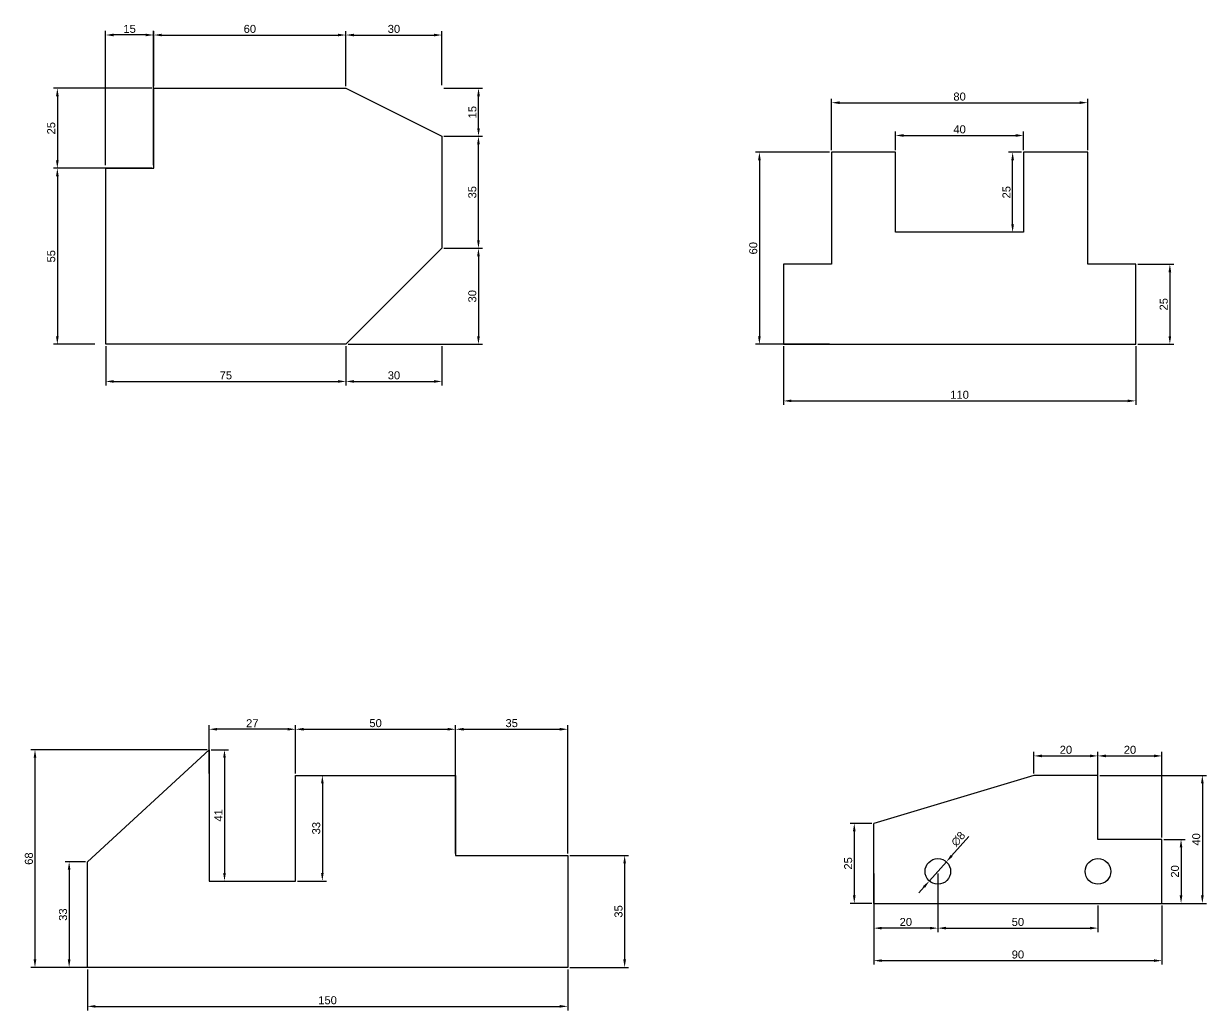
# Model space of a CAD drawing. Header units: millimetres. Extents: x 721 to 8170, y 1595 to 4606.
# Drawn here: x 720.5 to 1089.9, y 1990.5 to 2298.8 of the extents above; entities that cross this region are included whole.
import ezdxf

# ---------------------------------------------------------------- set-up
doc = ezdxf.new("R2010")
doc.units = ezdxf.units.MM
doc.layers.get('0').update_dxf_attribs({"color": 255})
doc.styles.get("Standard").update_dxf_attribs({"font": 'arial.ttf'})
doc.dimstyles.new('ISO-25', dxfattribs={"dimtxt": 2.5, "dimasz": 2.5, "dimexe": 1.25, "dimexo": 0.625, "dimtad": 1, "dimtxsty": 'Standard', "dimcen": 2.5, "dimadec": 0, "dimazin": 0, "dimtfac": 1, "dimtmove": 0, "dimatfit": 3, "dimfxl": 1, "dimarcsym": 0})

# ---------------------------------------------------------------- blocks, each defined once
blk = doc.blocks.new('*D1')
at = {"color": 0, "lineweight": -2, "transparency": 16777216}
for p, q in [((761.17, 2279.22), (761.17, 2296.46)), ((763.67, 2295.21), (818.67, 2295.21)), ((821.17, 2279.22), (821.17, 2296.46))]:
    blk.add_line(p, q, dxfattribs=at)
at = {"color": 0, "transparency": 16777216}
for points in [[(763.67, 2295.62), (763.67, 2294.79), (761.17, 2295.21)], [(818.67, 2295.62), (818.67, 2294.79), (821.17, 2295.21)]]:
    blk.add_solid(points, dxfattribs=at)
at = {"layer": 'Defpoints', "color": 0, "transparency": 16777216}
for p in [(821.17, 2295.21), (761.17, 2278.6), (821.17, 2278.6)]:
    blk.add_point(p, dxfattribs=at)
at = {"color": 0, "transparency": 16777216, "insert": (791.17, 2297.11), "char_height": 2.5, "attachment_point": 5}
blk.add_mtext('60', dxfattribs=at)
blk = doc.blocks.new('*D2')
at = {"color": 0, "lineweight": -2, "transparency": 16777216}
for p, q in [((760.55, 2278.6), (729.8, 2278.6)), ((731.05, 2276.1), (731.05, 2256.1)), ((760.55, 2253.6), (729.8, 2253.6))]:
    blk.add_line(p, q, dxfattribs=at)
at = {"color": 0, "transparency": 16777216}
for points in [[(730.63, 2276.1), (731.47, 2276.1), (731.05, 2278.6)], [(730.63, 2256.1), (731.47, 2256.1), (731.05, 2253.6)]]:
    blk.add_solid(points, dxfattribs=at)
at = {"layer": 'Defpoints', "color": 0, "transparency": 16777216}
for p in [(761.17, 2278.6), (731.05, 2253.6), (761.17, 2253.6)]:
    blk.add_point(p, dxfattribs=at)
at = {"color": 0, "transparency": 16777216, "insert": (729.15, 2266.1), "char_height": 2.5, "attachment_point": 5, "rotation": 90}
blk.add_mtext('25', dxfattribs=at)
blk = doc.blocks.new('*D3')
at = {"color": 0, "lineweight": -2, "transparency": 16777216}
for p, q in [((746.11, 2254.57), (746.11, 2296.47)), ((758.61, 2295.22), (748.61, 2295.22)), ((761.11, 2254.57), (761.11, 2296.47))]:
    blk.add_line(p, q, dxfattribs=at)
at = {"color": 0, "transparency": 16777216}
for points in [[(748.61, 2295.64), (748.61, 2294.81), (746.11, 2295.22)], [(758.61, 2295.64), (758.61, 2294.81), (761.11, 2295.22)]]:
    blk.add_solid(points, dxfattribs=at)
at = {"layer": 'Defpoints', "color": 0, "transparency": 16777216}
for p in [(746.11, 2295.22), (746.11, 2253.94), (761.11, 2253.94)]:
    blk.add_point(p, dxfattribs=at)
at = {"color": 0, "transparency": 16777216, "insert": (753.61, 2297.12), "char_height": 2.5, "attachment_point": 5}
blk.add_mtext('15', dxfattribs=at)
blk = doc.blocks.new('*D4')
at = {"color": 0, "lineweight": -2, "transparency": 16777216}
for p, q in [((821.17, 2279.59), (821.17, 2296.46)), ((823.67, 2295.21), (848.67, 2295.21)), ((851.17, 2279.59), (851.17, 2296.46))]:
    blk.add_line(p, q, dxfattribs=at)
at = {"color": 0, "transparency": 16777216}
for points in [[(823.67, 2295.62), (823.67, 2294.79), (821.17, 2295.21)], [(848.67, 2295.62), (848.67, 2294.79), (851.17, 2295.21)]]:
    blk.add_solid(points, dxfattribs=at)
at = {"layer": 'Defpoints', "color": 0, "transparency": 16777216}
for p in [(851.17, 2295.21), (821.17, 2278.96), (851.17, 2278.96)]:
    blk.add_point(p, dxfattribs=at)
at = {"color": 0, "transparency": 16777216, "insert": (836.17, 2297.11), "char_height": 2.5, "attachment_point": 5}
blk.add_mtext('30', dxfattribs=at)
blk = doc.blocks.new('*D5')
at = {"color": 0, "lineweight": -2, "transparency": 16777216}
for p, q in [((851.8, 2278.6), (863.83, 2278.6)), ((862.58, 2266.1), (862.58, 2276.1)), ((851.8, 2263.6), (863.83, 2263.6))]:
    blk.add_line(p, q, dxfattribs=at)
at = {"color": 0, "transparency": 16777216}
for points in [[(862.17, 2276.1), (863, 2276.1), (862.58, 2278.6)], [(862.17, 2266.1), (863, 2266.1), (862.58, 2263.6)]]:
    blk.add_solid(points, dxfattribs=at)
at = {"layer": 'Defpoints', "color": 0, "transparency": 16777216}
for p in [(851.17, 2278.6), (862.58, 2278.6), (851.17, 2263.6)]:
    blk.add_point(p, dxfattribs=at)
at = {"color": 0, "transparency": 16777216, "insert": (860.68, 2271.1), "char_height": 2.5, "attachment_point": 5, "rotation": 90}
blk.add_mtext('15', dxfattribs=at)
blk = doc.blocks.new('*D6')
at = {"color": 0, "lineweight": -2, "transparency": 16777216}
for p, q in [((851.8, 2263.6), (863.81, 2263.6)), ((862.56, 2231.1), (862.56, 2261.1)), ((851.8, 2228.6), (863.81, 2228.6))]:
    blk.add_line(p, q, dxfattribs=at)
at = {"color": 0, "transparency": 16777216}
for points in [[(862.14, 2261.1), (862.97, 2261.1), (862.56, 2263.6)], [(862.14, 2231.1), (862.97, 2231.1), (862.56, 2228.6)]]:
    blk.add_solid(points, dxfattribs=at)
at = {"layer": 'Defpoints', "color": 0, "transparency": 16777216}
for p in [(851.17, 2263.6), (862.56, 2263.6), (851.17, 2228.6)]:
    blk.add_point(p, dxfattribs=at)
at = {"color": 0, "transparency": 16777216, "insert": (860.65, 2246.1), "char_height": 2.5, "attachment_point": 5, "rotation": 90}
blk.add_mtext('35', dxfattribs=at)
blk = doc.blocks.new('*D7')
at = {"color": 0, "lineweight": -2, "transparency": 16777216}
for p, q in [((821.17, 2197.97), (821.17, 2185.74)), ((851.17, 2197.97), (851.17, 2185.74)), ((823.67, 2186.99), (848.67, 2186.99))]:
    blk.add_line(p, q, dxfattribs=at)
at = {"color": 0, "transparency": 16777216}
for points in [[(823.67, 2187.4), (823.67, 2186.57), (821.17, 2186.99)], [(848.67, 2187.4), (848.67, 2186.57), (851.17, 2186.99)]]:
    blk.add_solid(points, dxfattribs=at)
at = {"layer": 'Defpoints', "color": 0, "transparency": 16777216}
for p in [(821.17, 2198.6), (851.17, 2198.6), (851.17, 2186.99)]:
    blk.add_point(p, dxfattribs=at)
at = {"color": 0, "transparency": 16777216, "insert": (836.17, 2188.89), "char_height": 2.5, "attachment_point": 5}
blk.add_mtext('30', dxfattribs=at)
blk = doc.blocks.new('*D8')
at = {"color": 0, "lineweight": -2, "transparency": 16777216}
for p, q in [((851.9, 2228.6), (863.81, 2228.6)), ((862.56, 2226.1), (862.56, 2201.1)), ((821.9, 2198.6), (863.81, 2198.6))]:
    blk.add_line(p, q, dxfattribs=at)
at = {"color": 0, "transparency": 16777216}
for points in [[(862.14, 2226.1), (862.97, 2226.1), (862.56, 2228.6)], [(862.14, 2201.1), (862.97, 2201.1), (862.56, 2198.6)]]:
    blk.add_solid(points, dxfattribs=at)
at = {"layer": 'Defpoints', "color": 0, "transparency": 16777216}
for p in [(851.27, 2228.6), (821.27, 2198.6), (862.56, 2198.6)]:
    blk.add_point(p, dxfattribs=at)
at = {"color": 0, "transparency": 16777216, "insert": (860.65, 2213.6), "char_height": 2.5, "attachment_point": 5, "rotation": 90}
blk.add_mtext('30', dxfattribs=at)
blk = doc.blocks.new('*D9')
at = {"color": 0, "lineweight": -2, "transparency": 16777216}
for p, q in [((746.17, 2197.97), (746.17, 2185.74)), ((821.17, 2197.97), (821.17, 2185.74)), ((748.67, 2186.99), (818.67, 2186.99))]:
    blk.add_line(p, q, dxfattribs=at)
at = {"color": 0, "transparency": 16777216}
for points in [[(748.67, 2187.4), (748.67, 2186.57), (746.17, 2186.99)], [(818.67, 2187.4), (818.67, 2186.57), (821.17, 2186.99)]]:
    blk.add_solid(points, dxfattribs=at)
at = {"layer": 'Defpoints', "color": 0, "transparency": 16777216}
for p in [(746.17, 2198.6), (821.17, 2198.6), (821.17, 2186.99)]:
    blk.add_point(p, dxfattribs=at)
at = {"color": 0, "transparency": 16777216, "insert": (783.67, 2188.88), "char_height": 2.5, "attachment_point": 5}
blk.add_mtext('75', dxfattribs=at)
blk = doc.blocks.new('*D10')
at = {"color": 0, "lineweight": -2, "transparency": 16777216}
for p, q in [((742.72, 2253.6), (729.8, 2253.6)), ((731.05, 2251.1), (731.05, 2201.1)), ((742.72, 2198.6), (729.8, 2198.6))]:
    blk.add_line(p, q, dxfattribs=at)
at = {"color": 0, "transparency": 16777216}
for points in [[(730.63, 2251.1), (731.47, 2251.1), (731.05, 2253.6)], [(730.63, 2201.1), (731.47, 2201.1), (731.05, 2198.6)]]:
    blk.add_solid(points, dxfattribs=at)
at = {"layer": 'Defpoints', "color": 0, "transparency": 16777216}
for p in [(743.35, 2253.6), (731.05, 2198.6), (743.35, 2198.6)]:
    blk.add_point(p, dxfattribs=at)
at = {"color": 0, "transparency": 16777216, "insert": (729.15, 2226.1), "char_height": 2.5, "attachment_point": 5, "rotation": 90}
blk.add_mtext('55', dxfattribs=at)
blk = doc.blocks.new('*D11')
at = {"color": 0, "lineweight": -2, "transparency": 16777216}
for p, q in [((1032.2, 2258.6), (1028.13, 2258.6)), ((1029.38, 2236.1), (1029.38, 2256.1)), ((1032.2, 2233.6), (1028.13, 2233.6))]:
    blk.add_line(p, q, dxfattribs=at)
at = {"color": 0, "transparency": 16777216}
for points in [[(1028.96, 2256.1), (1029.8, 2256.1), (1029.38, 2258.6)], [(1028.96, 2236.1), (1029.8, 2236.1), (1029.38, 2233.6)]]:
    blk.add_solid(points, dxfattribs=at)
at = {"layer": 'Defpoints', "color": 0, "transparency": 16777216}
for p in [(1029.38, 2258.6), (1032.82, 2258.6), (1032.82, 2233.6)]:
    blk.add_point(p, dxfattribs=at)
at = {"color": 0, "transparency": 16777216, "insert": (1027.48, 2246.1), "char_height": 2.5, "attachment_point": 5, "rotation": 90}
blk.add_mtext('25', dxfattribs=at)
blk = doc.blocks.new('*D12')
at = {"color": 0, "lineweight": -2, "transparency": 16777216}
for p, q in [((992.82, 2259.22), (992.82, 2265.08)), ((1032.82, 2259.22), (1032.82, 2265.08)), ((995.32, 2263.83), (1030.32, 2263.83))]:
    blk.add_line(p, q, dxfattribs=at)
at = {"color": 0, "transparency": 16777216}
for points in [[(995.32, 2264.25), (995.32, 2263.41), (992.82, 2263.83)], [(1030.32, 2264.25), (1030.32, 2263.41), (1032.82, 2263.83)]]:
    blk.add_solid(points, dxfattribs=at)
at = {"layer": 'Defpoints', "color": 0, "transparency": 16777216}
for p in [(1032.82, 2263.83), (992.82, 2258.6), (1032.82, 2258.6)]:
    blk.add_point(p, dxfattribs=at)
at = {"color": 0, "transparency": 16777216, "insert": (1012.82, 2265.73), "char_height": 2.5, "attachment_point": 5}
blk.add_mtext('40', dxfattribs=at)
blk = doc.blocks.new('*D13')
at = {"color": 0, "lineweight": -2, "transparency": 16777216}
for p, q in [((972.82, 2259.22), (972.82, 2275.32)), ((1052.82, 2259.22), (1052.82, 2275.32)), ((975.32, 2274.07), (1050.32, 2274.07))]:
    blk.add_line(p, q, dxfattribs=at)
at = {"color": 0, "transparency": 16777216}
for points in [[(975.32, 2274.49), (975.32, 2273.66), (972.82, 2274.07)], [(1050.32, 2274.49), (1050.32, 2273.66), (1052.82, 2274.07)]]:
    blk.add_solid(points, dxfattribs=at)
at = {"layer": 'Defpoints', "color": 0, "transparency": 16777216}
for p in [(1052.82, 2274.07), (972.82, 2258.6), (1052.82, 2258.6)]:
    blk.add_point(p, dxfattribs=at)
at = {"color": 0, "transparency": 16777216, "insert": (1012.82, 2275.97), "char_height": 2.5, "attachment_point": 5}
blk.add_mtext('80', dxfattribs=at)
blk = doc.blocks.new('*D14')
at = {"color": 0, "lineweight": -2, "transparency": 16777216}
for p, q in [((972.2, 2258.6), (949.05, 2258.6)), ((950.3, 2256.1), (950.3, 2201.1)), ((972.2, 2198.6), (949.05, 2198.6))]:
    blk.add_line(p, q, dxfattribs=at)
at = {"color": 0, "transparency": 16777216}
for points in [[(949.88, 2256.1), (950.72, 2256.1), (950.3, 2258.6)], [(949.88, 2201.1), (950.72, 2201.1), (950.3, 2198.6)]]:
    blk.add_solid(points, dxfattribs=at)
at = {"layer": 'Defpoints', "color": 0, "transparency": 16777216}
for p in [(972.82, 2258.6), (950.3, 2198.6), (972.82, 2198.6)]:
    blk.add_point(p, dxfattribs=at)
at = {"color": 0, "transparency": 16777216, "insert": (948.4, 2228.6), "char_height": 2.5, "attachment_point": 5, "rotation": 90}
blk.add_mtext('60', dxfattribs=at)
blk = doc.blocks.new('*D15')
at = {"color": 0, "lineweight": -2, "transparency": 16777216}
for p, q in [((1068.45, 2223.6), (1079.74, 2223.6)), ((1078.49, 2221.1), (1078.49, 2201.1)), ((1068.45, 2198.6), (1079.74, 2198.6))]:
    blk.add_line(p, q, dxfattribs=at)
at = {"color": 0, "transparency": 16777216}
for points in [[(1078.07, 2221.1), (1078.9, 2221.1), (1078.49, 2223.6)], [(1078.07, 2201.1), (1078.9, 2201.1), (1078.49, 2198.6)]]:
    blk.add_solid(points, dxfattribs=at)
at = {"layer": 'Defpoints', "color": 0, "transparency": 16777216}
for p in [(1067.82, 2223.6), (1067.82, 2198.6), (1078.49, 2198.6)]:
    blk.add_point(p, dxfattribs=at)
at = {"color": 0, "transparency": 16777216, "insert": (1076.58, 2211.1), "char_height": 2.5, "attachment_point": 5, "rotation": 90}
blk.add_mtext('25', dxfattribs=at)
blk = doc.blocks.new('*D16')
at = {"color": 0, "lineweight": -2, "transparency": 16777216}
for p, q in [((957.82, 2197.97), (957.82, 2179.66)), ((1067.82, 2197.97), (1067.82, 2179.66)), ((960.32, 2180.91), (1065.32, 2180.91))]:
    blk.add_line(p, q, dxfattribs=at)
at = {"color": 0, "transparency": 16777216}
for points in [[(960.32, 2181.33), (960.32, 2180.5), (957.82, 2180.91)], [(1065.32, 2181.33), (1065.32, 2180.5), (1067.82, 2180.91)]]:
    blk.add_solid(points, dxfattribs=at)
at = {"layer": 'Defpoints', "color": 0, "transparency": 16777216}
for p in [(957.82, 2198.6), (1067.82, 2198.6), (1067.82, 2180.91)]:
    blk.add_point(p, dxfattribs=at)
at = {"color": 0, "transparency": 16777216, "insert": (1012.82, 2182.81), "char_height": 2.5, "attachment_point": 5}
blk.add_mtext('110', dxfattribs=at)
blk = doc.blocks.new('*D17')
at = {"color": 0, "lineweight": -2, "transparency": 16777216}
for p, q in [((777.82, 2071.92), (722.82, 2071.92)), ((724.07, 2069.42), (724.07, 2006.42)), ((777.82, 2003.92), (722.82, 2003.92))]:
    blk.add_line(p, q, dxfattribs=at)
at = {"color": 0, "transparency": 16777216}
for points in [[(723.65, 2069.42), (724.49, 2069.42), (724.07, 2071.92)], [(723.65, 2006.42), (724.49, 2006.42), (724.07, 2003.92)]]:
    blk.add_solid(points, dxfattribs=at)
at = {"layer": 'Defpoints', "color": 0, "transparency": 16777216}
for p in [(778.44, 2071.92), (724.07, 2003.92), (778.44, 2003.92)]:
    blk.add_point(p, dxfattribs=at)
at = {"color": 0, "transparency": 16777216, "insert": (722.17, 2037.92), "char_height": 2.5, "attachment_point": 5, "rotation": 90}
blk.add_mtext('68', dxfattribs=at)
blk = doc.blocks.new('*D18')
at = {"color": 0, "lineweight": -2, "transparency": 16777216}
for p, q in [((739.82, 2036.92), (733.48, 2036.92)), ((734.73, 2034.42), (734.73, 2006.42)), ((739.82, 2003.92), (733.48, 2003.92))]:
    blk.add_line(p, q, dxfattribs=at)
at = {"color": 0, "transparency": 16777216}
for points in [[(734.31, 2034.42), (735.15, 2034.42), (734.73, 2036.92)], [(734.31, 2006.42), (735.15, 2006.42), (734.73, 2003.92)]]:
    blk.add_solid(points, dxfattribs=at)
at = {"layer": 'Defpoints', "color": 0, "transparency": 16777216}
for p in [(740.44, 2036.92), (734.73, 2003.92), (740.44, 2003.92)]:
    blk.add_point(p, dxfattribs=at)
at = {"color": 0, "transparency": 16777216, "insert": (732.83, 2020.42), "char_height": 2.5, "attachment_point": 5, "rotation": 90}
blk.add_mtext('33', dxfattribs=at)
blk = doc.blocks.new('*D19')
at = {"color": 0, "lineweight": -2, "transparency": 16777216}
for p, q in [((779.07, 2071.92), (784.5, 2071.92)), ((783.25, 2069.42), (783.25, 2033.42)), ((779.07, 2030.92), (784.5, 2030.92))]:
    blk.add_line(p, q, dxfattribs=at)
at = {"color": 0, "transparency": 16777216}
for points in [[(782.83, 2069.42), (783.66, 2069.42), (783.25, 2071.92)], [(782.83, 2033.42), (783.66, 2033.42), (783.25, 2030.92)]]:
    blk.add_solid(points, dxfattribs=at)
at = {"layer": 'Defpoints', "color": 0, "transparency": 16777216}
for p in [(778.44, 2071.92), (778.44, 2030.92), (783.25, 2030.92)]:
    blk.add_point(p, dxfattribs=at)
at = {"color": 0, "transparency": 16777216, "insert": (781.37, 2051.42), "char_height": 2.5, "attachment_point": 5, "rotation": 90}
blk.add_mtext('41', dxfattribs=at)
blk = doc.blocks.new('*D20')
at = {"color": 0, "lineweight": -2, "transparency": 16777216}
for p, q in [((778.44, 2064.54), (778.44, 2079.58)), ((805.44, 2064.54), (805.44, 2079.58)), ((802.94, 2078.33), (780.94, 2078.33))]:
    blk.add_line(p, q, dxfattribs=at)
at = {"color": 0, "transparency": 16777216}
for points in [[(780.94, 2078.75), (780.94, 2077.92), (778.44, 2078.33)], [(802.94, 2078.75), (802.94, 2077.92), (805.44, 2078.33)]]:
    blk.add_solid(points, dxfattribs=at)
at = {"layer": 'Defpoints', "color": 0, "transparency": 16777216}
for p in [(778.44, 2078.33), (778.44, 2063.92), (805.44, 2063.92)]:
    blk.add_point(p, dxfattribs=at)
at = {"color": 0, "transparency": 16777216, "insert": (791.94, 2080.21), "char_height": 2.5, "attachment_point": 5}
blk.add_mtext('27', dxfattribs=at)
blk = doc.blocks.new('*D21')
at = {"color": 0, "lineweight": -2, "transparency": 16777216}
for p, q in [((806.07, 2063.92), (815.06, 2063.92)), ((813.81, 2061.42), (813.81, 2033.42)), ((806.07, 2030.92), (815.06, 2030.92))]:
    blk.add_line(p, q, dxfattribs=at)
at = {"color": 0, "transparency": 16777216}
for points in [[(813.4, 2061.42), (814.23, 2061.42), (813.81, 2063.92)], [(813.4, 2033.42), (814.23, 2033.42), (813.81, 2030.92)]]:
    blk.add_solid(points, dxfattribs=at)
at = {"layer": 'Defpoints', "color": 0, "transparency": 16777216}
for p in [(805.44, 2063.92), (805.44, 2030.92), (813.81, 2030.92)]:
    blk.add_point(p, dxfattribs=at)
at = {"color": 0, "transparency": 16777216, "insert": (811.91, 2047.42), "char_height": 2.5, "attachment_point": 5, "rotation": 90}
blk.add_mtext('33', dxfattribs=at)
blk = doc.blocks.new('*D22')
at = {"color": 0, "lineweight": -2, "transparency": 16777216}
for p, q in [((805.44, 2064.55), (805.44, 2079.58)), ((855.44, 2064.55), (855.44, 2079.58)), ((807.94, 2078.33), (852.94, 2078.33))]:
    blk.add_line(p, q, dxfattribs=at)
at = {"color": 0, "transparency": 16777216}
for points in [[(807.94, 2078.75), (807.94, 2077.92), (805.44, 2078.33)], [(852.94, 2078.75), (852.94, 2077.92), (855.44, 2078.33)]]:
    blk.add_solid(points, dxfattribs=at)
at = {"layer": 'Defpoints', "color": 0, "transparency": 16777216}
for p in [(855.44, 2078.33), (805.44, 2063.93), (855.44, 2063.93)]:
    blk.add_point(p, dxfattribs=at)
at = {"color": 0, "transparency": 16777216, "insert": (830.44, 2080.23), "char_height": 2.5, "attachment_point": 5}
blk.add_mtext('50', dxfattribs=at)
blk = doc.blocks.new('*D23')
at = {"color": 0, "lineweight": -2, "transparency": 16777216}
for p, q in [((855.44, 2039.55), (855.44, 2079.58)), ((890.44, 2039.55), (890.44, 2079.58)), ((857.94, 2078.33), (887.94, 2078.33))]:
    blk.add_line(p, q, dxfattribs=at)
at = {"color": 0, "transparency": 16777216}
for points in [[(857.94, 2078.75), (857.94, 2077.91), (855.44, 2078.33)], [(887.94, 2078.75), (887.94, 2077.91), (890.44, 2078.33)]]:
    blk.add_solid(points, dxfattribs=at)
at = {"layer": 'Defpoints', "color": 0, "transparency": 16777216}
for p in [(890.44, 2078.33), (855.44, 2038.92), (890.44, 2038.92)]:
    blk.add_point(p, dxfattribs=at)
at = {"color": 0, "transparency": 16777216, "insert": (872.94, 2080.23), "char_height": 2.5, "attachment_point": 5}
blk.add_mtext('35', dxfattribs=at)
blk = doc.blocks.new('*D24')
at = {"color": 0, "lineweight": -2, "transparency": 16777216}
for p, q in [((891.07, 2038.92), (909.46, 2038.92)), ((908.21, 2036.42), (908.21, 2006.42)), ((891.07, 2003.92), (909.46, 2003.92))]:
    blk.add_line(p, q, dxfattribs=at)
at = {"color": 0, "transparency": 16777216}
for points in [[(907.8, 2036.42), (908.63, 2036.42), (908.21, 2038.92)], [(907.8, 2006.42), (908.63, 2006.42), (908.21, 2003.92)]]:
    blk.add_solid(points, dxfattribs=at)
at = {"layer": 'Defpoints', "color": 0, "transparency": 16777216}
for p in [(890.44, 2038.92), (890.44, 2003.92), (908.21, 2003.92)]:
    blk.add_point(p, dxfattribs=at)
at = {"color": 0, "transparency": 16777216, "insert": (906.31, 2021.42), "char_height": 2.5, "attachment_point": 5, "rotation": 90}
blk.add_mtext('35', dxfattribs=at)
blk = doc.blocks.new('*D25')
at = {"color": 0, "lineweight": -2, "transparency": 16777216}
for p, q in [((740.44, 2003.29), (740.44, 1990.51)), ((890.44, 2003.29), (890.44, 1990.51)), ((742.94, 1991.76), (887.94, 1991.76))]:
    blk.add_line(p, q, dxfattribs=at)
at = {"color": 0, "transparency": 16777216}
for points in [[(742.94, 1992.18), (742.94, 1991.35), (740.44, 1991.76)], [(887.94, 1992.18), (887.94, 1991.35), (890.44, 1991.76)]]:
    blk.add_solid(points, dxfattribs=at)
at = {"layer": 'Defpoints', "color": 0, "transparency": 16777216}
for p in [(740.44, 2003.92), (890.44, 2003.92), (890.44, 1991.76)]:
    blk.add_point(p, dxfattribs=at)
at = {"color": 0, "transparency": 16777216, "insert": (815.44, 1993.66), "char_height": 2.5, "attachment_point": 5}
blk.add_mtext('150', dxfattribs=at)
blk = doc.blocks.new('*D26')
at = {"color": 0, "lineweight": -2, "transparency": 16777216}
for p, q in [((985.4, 2048.92), (978.68, 2048.92)), ((979.93, 2046.42), (979.93, 2026.42)), ((985.4, 2023.92), (978.68, 2023.92))]:
    blk.add_line(p, q, dxfattribs=at)
at = {"color": 0, "transparency": 16777216}
for points in [[(979.52, 2046.42), (980.35, 2046.42), (979.93, 2048.92)], [(979.52, 2026.42), (980.35, 2026.42), (979.93, 2023.92)]]:
    blk.add_solid(points, dxfattribs=at)
at = {"layer": 'Defpoints', "color": 0, "transparency": 16777216}
for p in [(986.03, 2048.92), (979.93, 2023.92), (986.03, 2023.92)]:
    blk.add_point(p, dxfattribs=at)
at = {"color": 0, "transparency": 16777216, "insert": (978.03, 2036.42), "char_height": 2.5, "attachment_point": 5, "rotation": 90}
blk.add_mtext('25', dxfattribs=at)
blk = doc.blocks.new('*D27')
at = {"color": 0, "lineweight": -2, "transparency": 16777216}
for p, q in [((986.03, 2023.29), (986.03, 2004.79)), ((1076.03, 2023.29), (1076.03, 2004.79)), ((988.53, 2006.04), (1073.53, 2006.04))]:
    blk.add_line(p, q, dxfattribs=at)
at = {"color": 0, "transparency": 16777216}
for points in [[(988.53, 2006.46), (988.53, 2005.63), (986.03, 2006.04)], [(1073.53, 2006.46), (1073.53, 2005.63), (1076.03, 2006.04)]]:
    blk.add_solid(points, dxfattribs=at)
at = {"layer": 'Defpoints', "color": 0, "transparency": 16777216}
for p in [(986.03, 2023.92), (1076.03, 2023.92), (1076.03, 2006.04)]:
    blk.add_point(p, dxfattribs=at)
at = {"color": 0, "transparency": 16777216, "insert": (1031.03, 2007.95), "char_height": 2.5, "attachment_point": 5}
blk.add_mtext('90', dxfattribs=at)
blk = doc.blocks.new('*D28')
at = {"color": 0, "lineweight": -2, "transparency": 16777216}
for p, q in [((986.03, 2033.29), (986.03, 2014.95)), ((1006.03, 2033.29), (1006.03, 2014.95)), ((1003.53, 2016.2), (988.53, 2016.2))]:
    blk.add_line(p, q, dxfattribs=at)
at = {"color": 0, "transparency": 16777216}
for points in [[(988.53, 2016.62), (988.53, 2015.79), (986.03, 2016.2)], [(1003.53, 2016.62), (1003.53, 2015.79), (1006.03, 2016.2)]]:
    blk.add_solid(points, dxfattribs=at)
at = {"layer": 'Defpoints', "color": 0, "transparency": 16777216}
for p in [(986.03, 2033.92), (1006.03, 2033.92), (986.03, 2016.2)]:
    blk.add_point(p, dxfattribs=at)
at = {"color": 0, "transparency": 16777216, "insert": (996.03, 2018.11), "char_height": 2.5, "attachment_point": 5}
blk.add_mtext('20', dxfattribs=at)
blk = doc.blocks.new('*D29')
at = {"color": 0, "lineweight": -2, "transparency": 16777216}
for p, q in [((1015.73, 2044.85), (1010.34, 2038.78)), ((1003.37, 2030.93), (1008.68, 2036.91)), ((1001.71, 2029.06), (1000.05, 2027.19))]:
    blk.add_line(p, q, dxfattribs=at)
at = {"color": 0, "transparency": 16777216}
for points in [[(1010.03, 2039.06), (1010.65, 2038.5), (1008.68, 2036.91)], [(1001.4, 2029.33), (1002.02, 2028.78), (1003.37, 2030.93)]]:
    blk.add_solid(points, dxfattribs=at)
at = {"layer": 'Defpoints', "color": 0, "transparency": 16777216}
for p in [(1008.68, 2036.91), (1003.37, 2030.93)]:
    blk.add_point(p, dxfattribs=at)
at = {"color": 0, "transparency": 16777216, "insert": (1012.39, 2044.06), "char_height": 2.5, "attachment_point": 5, "rotation": 48.4091}
blk.add_mtext('∅8', dxfattribs=at)
blk = doc.blocks.new('*D30')
at = {"color": 0, "lineweight": -2, "transparency": 16777216}
for p, q in [((1006.03, 2023.3), (1006.03, 2014.95)), ((1056.03, 2023.3), (1056.03, 2014.95)), ((1008.53, 2016.2), (1053.53, 2016.2))]:
    blk.add_line(p, q, dxfattribs=at)
at = {"color": 0, "transparency": 16777216}
for points in [[(1008.53, 2016.62), (1008.53, 2015.79), (1006.03, 2016.2)], [(1053.53, 2016.62), (1053.53, 2015.79), (1056.03, 2016.2)]]:
    blk.add_solid(points, dxfattribs=at)
at = {"layer": 'Defpoints', "color": 0, "transparency": 16777216}
for p in [(1006.03, 2023.92), (1056.03, 2023.92), (1056.03, 2016.2)]:
    blk.add_point(p, dxfattribs=at)
at = {"color": 0, "transparency": 16777216, "insert": (1031.03, 2018.11), "char_height": 2.5, "attachment_point": 5}
blk.add_mtext('50', dxfattribs=at)
blk = doc.blocks.new('*D31')
at = {"color": 0, "lineweight": -2, "transparency": 16777216}
for p, q in [((1076.65, 2043.92), (1083.23, 2043.92)), ((1081.98, 2041.42), (1081.98, 2026.42)), ((1076.65, 2023.92), (1083.23, 2023.92))]:
    blk.add_line(p, q, dxfattribs=at)
at = {"color": 0, "transparency": 16777216}
for points in [[(1081.56, 2041.42), (1082.39, 2041.42), (1081.98, 2043.92)], [(1081.56, 2026.42), (1082.39, 2026.42), (1081.98, 2023.92)]]:
    blk.add_solid(points, dxfattribs=at)
at = {"layer": 'Defpoints', "color": 0, "transparency": 16777216}
for p in [(1076.03, 2043.92), (1076.03, 2023.92), (1081.98, 2023.92)]:
    blk.add_point(p, dxfattribs=at)
at = {"color": 0, "transparency": 16777216, "insert": (1080.08, 2033.92), "char_height": 2.5, "attachment_point": 5, "rotation": 90}
blk.add_mtext('20', dxfattribs=at)
blk = doc.blocks.new('*D32')
at = {"color": 0, "lineweight": -2, "transparency": 16777216}
for p, q in [((1056.65, 2063.92), (1089.88, 2063.92)), ((1088.63, 2061.42), (1088.63, 2026.42)), ((1056.65, 2023.92), (1089.88, 2023.92))]:
    blk.add_line(p, q, dxfattribs=at)
at = {"color": 0, "transparency": 16777216}
for points in [[(1088.21, 2061.42), (1089.05, 2061.42), (1088.63, 2063.92)], [(1088.21, 2026.42), (1089.05, 2026.42), (1088.63, 2023.92)]]:
    blk.add_solid(points, dxfattribs=at)
at = {"layer": 'Defpoints', "color": 0, "transparency": 16777216}
for p in [(1056.03, 2063.92), (1056.03, 2023.92), (1088.63, 2023.92)]:
    blk.add_point(p, dxfattribs=at)
at = {"color": 0, "transparency": 16777216, "insert": (1086.73, 2043.92), "char_height": 2.5, "attachment_point": 5, "rotation": 90}
blk.add_mtext('40', dxfattribs=at)
blk = doc.blocks.new('*D33')
at = {"color": 0, "lineweight": -2, "transparency": 16777216}
for p, q in [((1036.03, 2064.54), (1036.03, 2071.25)), ((1038.53, 2070), (1053.53, 2070)), ((1056.03, 2064.54), (1056.03, 2071.25))]:
    blk.add_line(p, q, dxfattribs=at)
at = {"color": 0, "transparency": 16777216}
for points in [[(1038.53, 2070.42), (1038.53, 2069.58), (1036.03, 2070)], [(1053.53, 2070.42), (1053.53, 2069.58), (1056.03, 2070)]]:
    blk.add_solid(points, dxfattribs=at)
at = {"layer": 'Defpoints', "color": 0, "transparency": 16777216}
for p in [(1056.03, 2070), (1036.03, 2063.92), (1056.03, 2063.92)]:
    blk.add_point(p, dxfattribs=at)
at = {"color": 0, "transparency": 16777216, "insert": (1046.03, 2071.9), "char_height": 2.5, "attachment_point": 5}
blk.add_mtext('20', dxfattribs=at)
blk = doc.blocks.new('*D34')
at = {"color": 0, "lineweight": -2, "transparency": 16777216}
for p, q in [((1056.03, 2044.54), (1056.03, 2071.25)), ((1058.53, 2070), (1073.53, 2070)), ((1076.03, 2044.54), (1076.03, 2071.25))]:
    blk.add_line(p, q, dxfattribs=at)
at = {"color": 0, "transparency": 16777216}
for points in [[(1058.53, 2070.42), (1058.53, 2069.58), (1056.03, 2070)], [(1073.53, 2070.42), (1073.53, 2069.58), (1076.03, 2070)]]:
    blk.add_solid(points, dxfattribs=at)
at = {"layer": 'Defpoints', "color": 0, "transparency": 16777216}
for p in [(1076.03, 2070), (1056.03, 2043.92), (1076.03, 2043.92)]:
    blk.add_point(p, dxfattribs=at)
at = {"color": 0, "transparency": 16777216, "insert": (1066.03, 2071.9), "char_height": 2.5, "attachment_point": 5}
blk.add_mtext('20', dxfattribs=at)

msp = doc.modelspace()

# ---------------------------------------------------------------- linework, layer by layer
for p, q in [((761.171, 2253.599), (761.171, 2278.599)), ((761.171, 2278.599), (821.171, 2278.599)), ((821.171, 2278.599), (851.171, 2263.599)), ((851.171, 2263.599), (851.171, 2228.599)), ((992.823, 2258.599), (972.823, 2258.599)), ((972.823, 2258.599), (972.823, 2223.599)), ((992.823, 2233.599), (992.823, 2258.599)), ((1052.823, 2258.599), (1032.823, 2258.599)), ((1032.823, 2258.599), (1032.823, 2233.599)), ((1052.823, 2223.599), (1052.823, 2258.599)), ((746.171, 2253.599), (761.171, 2253.599)), ((746.171, 2198.599), (746.171, 2253.599)), ((1032.823, 2233.599), (992.823, 2233.599)), ((821.171, 2198.599), (851.171, 2228.599)), ((972.823, 2223.599), (957.823, 2223.599)), ((957.823, 2223.599), (957.823, 2198.599)), ((1067.823, 2223.599), (1052.823, 2223.599)), ((1067.823, 2198.599), (1067.823, 2223.599)), ((821.171, 2198.599), (746.171, 2198.599)), ((957.823, 2198.599), (1067.823, 2198.599)), ((740.44, 2036.92), (778.44, 2071.92)), ((778.44, 2071.92), (778.44, 2030.92)), ((805.44, 2030.92), (805.44, 2063.92)), ((805.44, 2063.92), (855.44, 2063.92)), ((855.44, 2063.92), (855.44, 2038.92)), ((1036.027, 2063.92), (986.027, 2048.92)), ((1056.027, 2063.92), (1036.027, 2063.92)), ((1056.027, 2043.92), (1056.027, 2063.92)), ((986.027, 2023.92), (986.027, 2048.92)), ((1076.027, 2043.92), (1056.027, 2043.92)), ((1076.027, 2023.92), (1076.027, 2043.92)), ((855.44, 2038.92), (890.44, 2038.92)), ((890.44, 2038.92), (890.44, 2003.92)), ((740.44, 2003.92), (740.44, 2036.92)), ((778.44, 2030.92), (805.44, 2030.92)), ((986.027, 2023.92), (1056.027, 2023.92)), ((1056.027, 2023.92), (1076.027, 2023.92)), ((890.44, 2003.92), (740.44, 2003.92))]:
    msp.add_line(p, q)
for centre in [(1006.027, 2033.92), (1056.027, 2033.92)]:
    msp.add_circle(centre, 4)

# ---------------------------------------------------------------- dimensions: what is measured, and where the dimension line sits
for base, p1, p2, picture, middle in [((746.114, 2295.223), (761.114, 2253.943), (746.114, 2253.943), '*D3', (753.614, 2297.125)), ((821.171, 2295.206), (761.171, 2278.599), (821.171, 2278.599), '*D1', (791.171, 2297.107)), ((851.171, 2295.206), (821.171, 2278.965), (851.171, 2278.965), '*D4', (836.171, 2297.108)), ((1052.823, 2274.072), (972.823, 2258.599), (1052.823, 2258.599), '*D13', (1012.823, 2275.974)), ((1032.823, 2263.829), (992.823, 2258.599), (1032.823, 2258.599), '*D12', (1012.823, 2265.731)), ((821.171, 2186.985), (746.171, 2198.599), (821.171, 2198.599), '*D9', (783.671, 2188.881)), ((851.171, 2186.985), (821.171, 2198.599), (851.171, 2198.599), '*D7', (836.171, 2188.887)), ((1067.823, 2180.912), (957.823, 2198.599), (1067.823, 2198.599), '*D16', (1012.823, 2182.813)), ((778.44, 2078.332), (805.44, 2063.92), (778.44, 2063.92), '*D20', (791.94, 2080.212)), ((855.44, 2078.332), (805.44, 2063.929), (855.44, 2063.929), '*D22', (830.44, 2080.233)), ((890.443, 2078.331), (855.443, 2038.922), (890.443, 2038.922), '*D23', (872.943, 2080.233)), ((1056.027, 2070.001), (1036.027, 2063.92), (1056.027, 2063.92), '*D33', (1046.027, 2071.902)), ((1076.027, 2070.001), (1056.027, 2043.92), (1076.027, 2043.92), '*D34', (1066.027, 2071.902)), ((986.027, 2016.204), (1006.027, 2033.92), (986.027, 2033.92), '*D28', (996.027, 2018.105)), ((1076.027, 2006.044), (986.027, 2023.92), (1076.027, 2023.92), '*D27', (1031.027, 2007.946)), ((1056.027, 2016.204), (1006.027, 2023.921), (1056.027, 2023.921), '*D30', (1031.027, 2018.105)), ((890.44, 1991.763), (740.44, 2003.92), (890.44, 2003.92), '*D25', (815.44, 1993.664))]:
    dim = msp.add_linear_dim(base=base, p1=p1, p2=p2, dimstyle='ISO-25')
    dim.commit()
    dim.dimension.update_dxf_attribs({"geometry": picture, "text_midpoint": middle})
for base, p1, p2, picture, middle in [((731.049, 2253.599), (761.171, 2278.599), (761.171, 2253.599), '*D2', (729.147, 2266.099)), ((862.582, 2278.599), (851.171, 2263.599), (851.171, 2278.599), '*D5', (860.68, 2271.099)), ((862.556, 2263.599), (851.171, 2228.599), (851.171, 2263.599), '*D6', (860.653, 2246.099)), ((950.299, 2198.599), (972.823, 2258.599), (972.823, 2198.599), '*D14', (948.398, 2228.599)), ((1029.381, 2258.599), (1032.823, 2233.599), (1032.823, 2258.599), '*D11', (1027.479, 2246.099)), ((731.049, 2198.599), (743.345, 2253.599), (743.345, 2198.599), '*D10', (729.153, 2226.099)), ((862.556, 2198.599), (851.273, 2228.599), (821.273, 2198.599), '*D8', (860.653, 2213.599)), ((1078.486, 2198.599), (1067.823, 2223.599), (1067.823, 2198.599), '*D15', (1076.585, 2211.099)), ((724.071, 2003.92), (778.44, 2071.92), (778.44, 2003.92), '*D17', (722.17, 2037.92)), ((783.246, 2030.92), (778.44, 2071.92), (778.44, 2030.92), '*D19', (781.365, 2051.42)), ((813.813, 2030.92), (805.44, 2063.92), (805.44, 2030.92), '*D21', (811.91, 2047.42)), ((1088.63, 2023.92), (1056.027, 2063.92), (1056.027, 2023.92), '*D32', (1086.728, 2043.92)), ((979.935, 2023.92), (986.027, 2048.92), (986.027, 2023.92), '*D26', (978.033, 2036.42)), ((1081.977, 2023.92), (1076.027, 2043.92), (1076.027, 2023.92), '*D31', (1080.075, 2033.92)), ((734.73, 2003.92), (740.44, 2036.92), (740.44, 2003.92), '*D18', (732.827, 2020.42))]:
    dim = msp.add_linear_dim(base=base, p1=p1, p2=p2, angle=90, dimstyle='ISO-25')
    dim.commit()
    dim.dimension.update_dxf_attribs({"geometry": picture, "text_midpoint": middle})
dim = msp.add_diameter_dim_2p(p1=(1003.372, 2030.928), p2=(1008.682, 2036.911), dimstyle='ISO-25')
dim.commit()
dim.dimension.update_dxf_attribs({"geometry": '*D29', "text_midpoint": (1013.865, 2042.75), "dimtype": 163})
dim = msp.add_aligned_dim(p1=(890.44, 2038.92), p2=(890.44, 2003.92), distance=17.773, dimstyle='ISO-25')
dim.commit()
dim.dimension.update_dxf_attribs({"geometry": '*D24', "text_midpoint": (906.311, 2021.42)})

doc.saveas('drawing.dxf')
